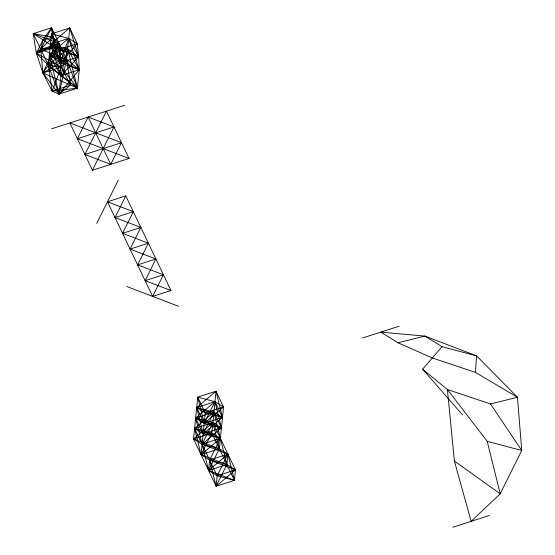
<?xml version="1.0" encoding="UTF-8"?>
<svg xmlns="http://www.w3.org/2000/svg" width="555" height="555" viewBox="0 0 555 555"><rect width="100%" height="100%" fill="white"/><g stroke="black" fill="none" stroke-linecap="round" stroke-linejoin="round"><path stroke-width="0.83" d="M475.42 372.391L476.579 355.859L424.929 336.101L380.799 332.112L397.942 342.761L432.338 357.961L475.42 372.391L517.461 397.276L521.742 450.48L500.201 493.804L471.133 521.36L454.399 461.038L447.392 389.499L422.612 369.172L442.064 346.743L476.579 355.859L517.461 397.276L490.474 403.936L447.392 389.499L487.235 441.364L500.201 493.804L454.399 461.038M59.045 94.072L42.957 72.976L54.681 47.418L53.044 37.185L33.258 33.64L59.08 43.519L54.681 47.418L40.786 49.416L51.553 27.75L53.044 37.185L59.08 43.519L48.313 65.185L77.416 88.162L79.212 69.812L78.644 56.867L77.263 43.72L69.736 27.944L51.442 33.841L48.313 65.185L52.121 91.117L59.045 94.072L77.416 88.162L67.654 48.84L50.394 44.289L60.911 75.702L59.045 94.072L70.492 85.206L66.607 59.288L69.736 27.944L50.394 44.289L60.349 62.764L60.911 75.702L77.416 88.162L52.121 91.117L42.957 72.976L36.352 53.259L33.258 33.64L51.553 27.75L66.607 59.288L77.416 88.162L42.957 72.976L40.786 49.416L43.117 39.62L51.553 27.75L54.681 47.418L61.307 67.065L70.492 85.206L52.121 91.117L61.307 67.065L66.607 59.288L54.681 47.418L33.258 33.64L48.313 65.185L59.045 94.072L79.212 69.812L68.695 38.392L51.442 33.841L60.349 62.764L79.212 69.812L67.654 48.84L49.353 54.737L59.045 94.072L66.607 59.288L40.786 49.416L36.352 53.259L48.313 65.185L60.911 75.702L79.212 69.812L66.607 59.288L49.353 54.737L68.695 38.392L77.263 43.72L60.349 62.764L49.353 54.737L60.911 75.702L78.644 56.867L69.736 27.944M197.705 397.13L193.535 438.915L216.117 486.229L234.418 480.339L235.459 469.891L212.877 422.577L195.624 418.019L208.59 470.46L217.158 475.781L234.418 480.339L227.932 454.115L219.364 448.794L193.535 438.915L212.877 422.577L221.445 427.898L202.103 444.243L193.535 438.915L211.837 433.025L220.404 438.346L209.63 460.012L208.59 470.46L234.418 480.339L211.837 433.025L216.006 391.233L197.705 397.13L204.191 423.347L221.445 427.898L214.965 401.681L197.705 397.13L205.232 412.899L201.063 454.691L209.63 460.012L235.459 469.891L216.117 486.229L209.63 460.012L227.932 454.115L226.891 464.563L216.117 486.229L217.158 475.781L227.932 454.115L202.103 444.243L212.877 422.577L194.576 428.467L201.063 454.691L226.891 464.563L235.459 469.891L217.158 475.781L194.576 428.467L213.918 412.129L222.493 417.45L203.151 433.795L194.576 428.467L211.837 433.025L201.063 454.691L219.364 448.794L223.533 407.002L216.006 391.233L196.664 407.571L203.151 433.795L220.404 438.346L201.063 454.691M60.911 75.702L67.654 48.84L78.644 56.867L60.349 62.764L58.969 49.61L51.442 33.841M60.349 62.764L68.695 38.392L50.394 44.289L58.969 49.61L78.644 56.867L68.695 38.392M54.681 47.418L36.352 53.259L43.117 39.62L53.044 37.185L36.352 53.259L61.307 67.065L77.416 88.162M129.031 158.466L77.381 138.708L88.148 117.049L113.976 126.928L92.435 170.253L69.854 122.939L121.503 142.697L110.729 164.363L84.908 154.484L106.449 111.16L129.031 158.466L92.435 170.253M96.716 223.457L118.257 180.132M170.954 290.522L145.126 280.643L155.899 258.984L130.071 249.105L140.845 227.439L115.017 217.56L125.791 195.901L170.954 290.522L152.653 296.412L107.49 201.791L125.791 195.901M152.653 296.412L163.427 274.753L137.598 264.874L148.372 243.215L122.544 233.336L133.318 211.67L107.49 201.791M204.191 423.347L214.965 401.681L223.533 407.002L204.191 423.347L195.624 418.019L214.965 401.681L222.493 417.45L204.191 423.347L196.664 407.571L214.965 401.681M203.151 433.795L221.445 427.898L213.918 412.129L195.624 418.019L203.151 433.795L213.918 412.129L196.664 407.571L205.232 412.899L222.493 417.45L216.006 391.233M213.918 412.129L226.891 464.563L208.59 470.46L219.364 448.794L212.877 422.577M40.786 49.416L59.08 43.519L61.307 67.065L42.957 72.976L48.313 65.185L67.654 48.84M208.59 470.46L227.932 454.115M42.957 72.976L66.607 59.288L48.313 65.185L61.307 67.065M36.352 53.259L59.08 43.519M58.969 49.61L77.263 43.72M51.553 128.836L124.743 105.263M77.381 138.708L113.976 126.928M84.908 154.484L121.503 142.697M115.017 217.56L133.318 211.67M122.544 233.336L140.845 227.439M130.071 249.105L148.372 243.215M137.598 264.874L155.899 258.984M145.126 280.643L163.427 274.753M362.505 338.009L399.1 326.222M205.232 412.899L223.533 407.002M452.838 527.25L489.434 515.463M397.942 342.761L424.929 336.101L442.064 346.743M487.235 441.364L521.742 450.48L490.474 403.936M219.364 448.794L202.103 444.243L220.404 438.346L194.576 428.467M209.63 460.012L226.891 464.563M126.831 286.54L178.481 306.291M196.664 407.571L222.493 417.45M195.624 418.019L221.445 427.898M50.394 44.289L78.644 56.867M49.353 54.737L79.212 69.812M422.612 369.172L462.565 414.953M88.148 117.049L110.729 164.363"/></g></svg>
